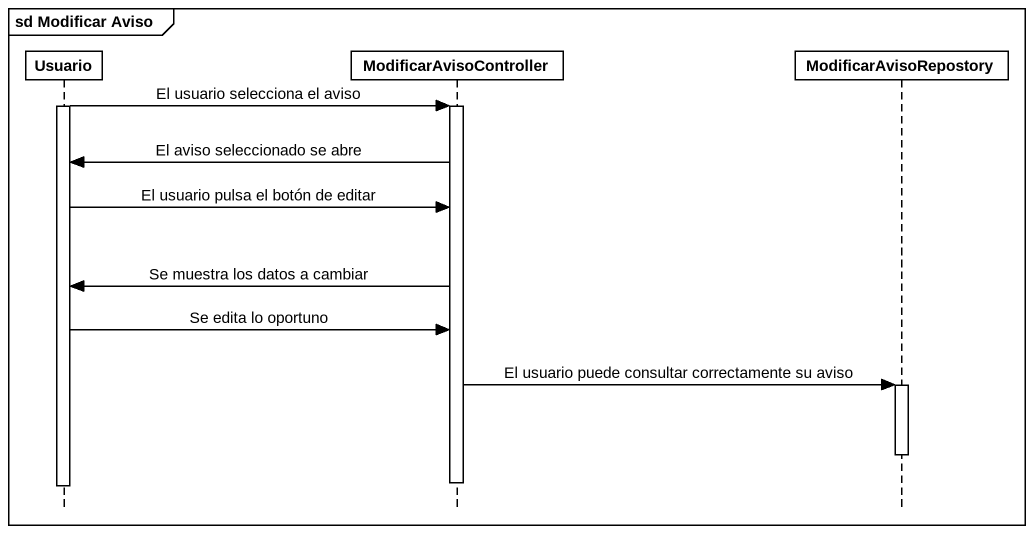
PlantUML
@startuml
mainframe sd Modificar Aviso
hide footbox
participant Usuario
participant ModificarAvisoController
participant ModificarAvisoRepostory

activate Usuario
Usuario -> ModificarAvisoController : El usuario selecciona el aviso
activate ModificarAvisoController
ModificarAvisoController -> Usuario : El aviso seleccionado se abre
Usuario -> ModificarAvisoController : El usuario pulsa el botón de editar
ModificarAvisoController -> Usuario : Se muestra los datos a cambiar
Usuario -> ModificarAvisoController : Se edita lo oportuno
ModificarAvisoController -> ModificarAvisoRepostory : El usuario puede consultar correctamente su aviso
activate ModificarAvisoRepostory
deactivate ModificarAvisoRepostory
deactivate ModificarAvisoController
deactivate Usuario
@enduml
